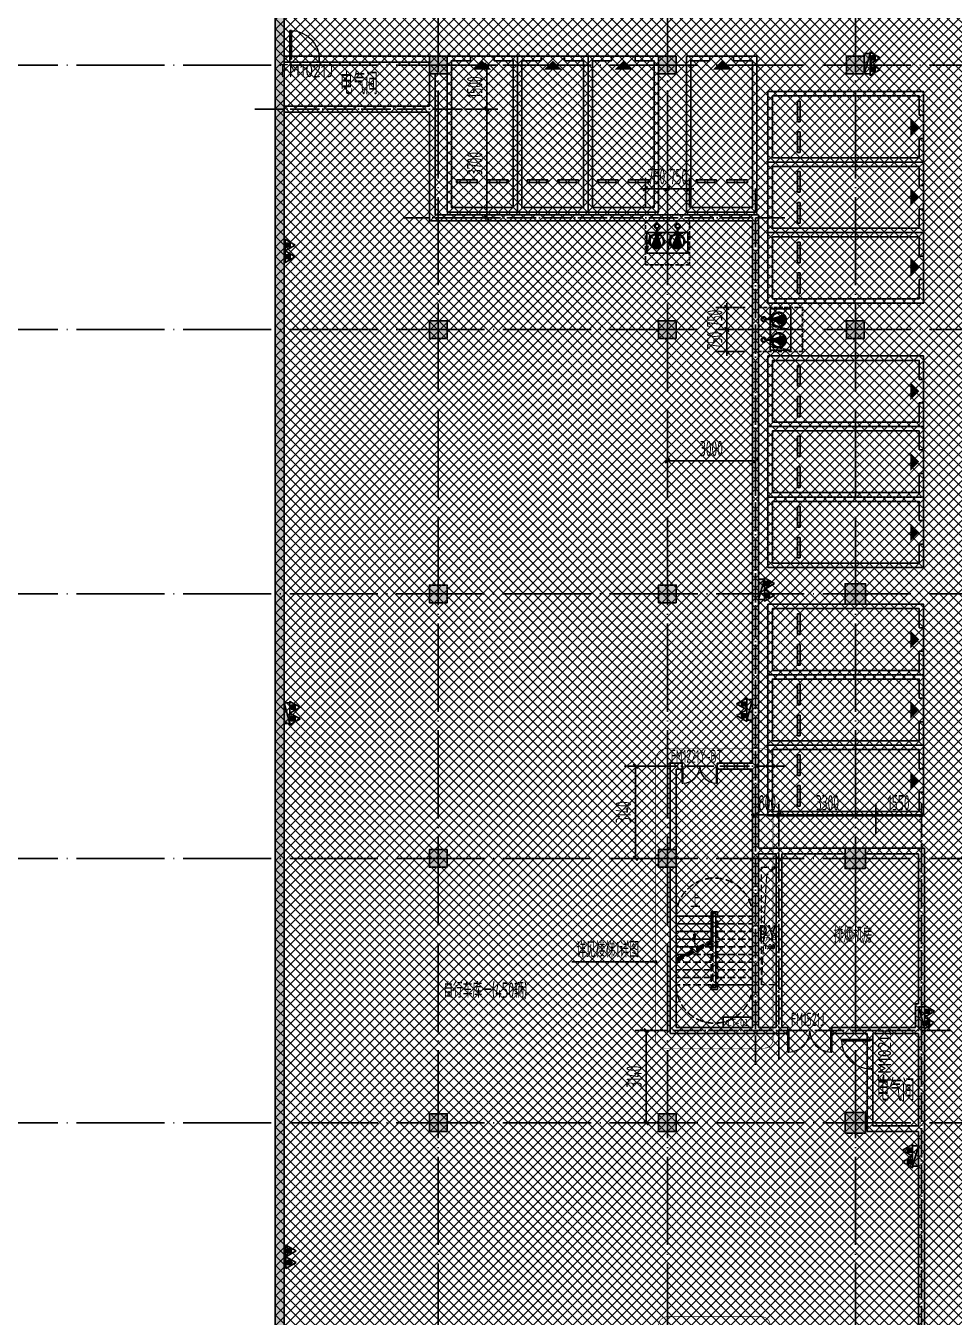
# Model space of a CAD drawing. Extents: x -473190 to 2138458, y -81875 to 2633646.
# Drawn here: x 909665 to 941271, y 46576 to 90530 of the extents above; entities that cross this region are included whole.
import ezdxf
from ezdxf.enums import TextEntityAlignment as Align

# ---------------------------------------------------------------- set-up
doc = ezdxf.new("R2010")
doc.units = 0
doc.header["$LTSCALE"] = 1000
for name, pattern in [('DASH', [0.35, 0.25, -0.1]), ('DOTE', [2.42, 2, -0.2, 0.02, -0.2]), ('排水', [1.1, 1, -0.1])]:
    doc.linetypes.add(name, pattern=pattern)
for name, color, linetype in [('00-停车位', 67, 'Continuous'), ('A-COLUMN', 2, 'Continuous'), ('A-ROOM_NAME', 23, 'Continuous'), ('A-STAIR', 3, 'Continuous'), ('A-WALL', 2, 'Continuous'), ('DIM_LEAD', 3, 'Continuous'), ('DIM_SYMB', 3, 'Continuous'), ('DOOR_FIRE', 4, 'Continuous'), ('DOOR_FIRE_TEXT', 7, 'Continuous'), ('DOTE', 1, 'DOTE'), ('PUB_DIM', 3, 'Continuous'), ('PUB_HATCH', 8, 'Continuous'), ('PUB_TEXT', 7, 'Continuous'), ('SPACE', 7, 'Continuous'), ('SRC-03F$0$A-SYMB-NUMB-T', 4, 'Continuous'), ('SRC-03F$0$A-WALL', 7, 'Continuous'), ('STAIR', 2, 'Continuous'), ('W-EQUIP_消火栓', 7, 'Continuous'), ('W-EQUIP_灭火器', 7, 'Continuous'), ('WINDOW', 4, 'Continuous'), ('WINDOW_TEXT', 7, 'Continuous'), ('排水', 4, 'Continuous'), ('索引线', 252, 'Continuous'), ('集水坑', 4, 'Continuous')]:
    doc.layers.add(name, color=color, linetype=linetype)
doc.layers.add('GPS-污水', color=2, linetype='排水', lineweight=40)
doc.layers.add('HOLE', color=52, linetype='Continuous', lineweight=15)
doc.styles.add('8B2_01', font='simhei.ttf', dxfattribs={"width": 0.8})
doc.styles.add('8B2_02', font='tssdeng.shx', dxfattribs={"width": 0.6, "bigfont": 'TSSDCHN.shx'})
doc.styles.add('_TCH_DIM', font='SIMPLEX', dxfattribs={"bigfont": 'GBCBIG'})
doc.styles.add('_TCH_DIM_T3', font='tssdeng.shx', dxfattribs={"width": 0.564706, "bigfont": '@@@tssdchn.shx'})
doc.styles.add('_TCH_SPACE', font='SIMPLEX', dxfattribs={"height": 5, "bigfont": 'GBCBIG'})
doc.styles.add('_TCH_WINDOW', font='tssdeng.shx', dxfattribs={"width": 0.8, "height": 3.5, "bigfont": 'tssdchn.shx'})
doc.styles.add('SRC-03F$0$ECADI-TXT', font='simplex.shx', dxfattribs={"bigfont": 'hztxt.shx'})
doc.styles.get("Standard").update_dxf_attribs({"font": 'gbenor.shx', "bigfont": 'gbcbig.shx'})
doc.dimstyles.new('_TCH_ARCH&&150', dxfattribs={"dimtxt": 525, "dimasz": 150, "dimexe": 375, "dimexo": 450, "dimgap": 150, "dimtad": 1, "dimdec": 0, "dimzin": 0, "dimdsep": 46, "dimtxsty": '_TCH_DIM_T3', "dimblk": 'ARCHTICK', "dimcen": 0.09, "dimclrt": 7, "dimazin": 2, "dimtfac": 1, "dimtdec": 0, "dimtix": 1, "dimtmove": 2, "dimatfit": 3, "dimfxl": 0, "dimtolj": 1, "dimtzin": 0, "dimarcsym": 0})

# ---------------------------------------------------------------- blocks, each defined once
blk = doc.blocks.new('车位2400x5300')
at = {"layer": '00-停车位', "color": 251}
for p, q in [((-875, -1000), (-175, -1000)), ((-875, -1100), (-875, -1000)), ((-875, -1100), (-175, -1100)), ((-175, -1100), (-175, -1000)), ((175, -1000), (875, -1000)), ((175, -1100), (175, -1000)), ((175, -1100), (875, -1100)), ((875, -1100), (875, -1000)), ((400, -5300), (-400, -5300))]:
    blk.add_line(p, q, dxfattribs=at)
blk.add_lwpolyline([(400, -5150), (400, -5300), (1200, -5300), (1200, 0), (-1200, 0), (-1200, -5300), (-400, -5300), (-400, -5150), (-1050, -5150), (-1050, -150), (1050, -150), (1050, -5150), (400, -5150)], dxfattribs=at)
blk.add_lwpolyline([(0, -5150, 0, 600, 0), (0, -4850, 600, 600, 0)], format="xyseb", dxfattribs=at)
blk = doc.blocks.new('$SB01_1')
h = blk.add_hatch(color=256)
h.dxf.hatch_style = 1
h.paths.add_polyline_path([(-0.381, -0.323), (0.5, 0), (-0.381, 0.323)])
h.paths.add_polyline_path([(0, 0), (0.002, 0), (0.002, 0.001), (0, 0.001)], flags=24)
h.paths.add_polyline_path([(0, -0.002), (0.003, -0.002), (0.003, -0.001), (0, -0.001)], flags=24)
h.paths.add_polyline_path([(0, -0.003), (0.003, -0.003), (0.003, -0.002), (0, -0.002)], flags=24)
for p, q in [((0.5, 0), (-0.381, 0.323)), ((-0.381, 0.323), (-0.381, -0.323)), ((0.5, 0), (-0.381, -0.323))]:
    blk.add_line(p, q)
blk.add_circle((0, 0), 0.5)
at = {"flags": 1}
for tag, p in [('UNIT', (0, 0)), ('SPEC', (0, -0.002)), ('WHAT', (0, -0.003))]:
    blk.add_attdef(tag, p, '', height=0.001, dxfattribs=at)
blk = doc.blocks.new('人防集水坑')
at = {"layer": 'GPS-污水', "linetype": '排水'}
for p, q in [((307486, 701151), (307284, 701151)), ((307486, 700451), (307284, 700451))]:
    blk.add_line(p, q, dxfattribs=at)
for centre in [(307561, 701151), (307561, 700451)]:
    blk.add_circle(centre, 75, dxfattribs=at)
at = {"layer": '集水坑', "linetype": 'DASH', "ltscale": 0.5}
blk.add_lwpolyline([(306241, 700051), (306241, 701551), (307741, 701551), (307741, 700051)], close=True, dxfattribs=at)
at = {"layer": '集水坑', "linetype": 'Continuous', "ltscale": 0.5}
for points in [[(306641, 701501), (306641, 700801), (307341, 700801), (307341, 701501)], [(306641, 700801), (306641, 700101), (307341, 700101), (307341, 700801)]]:
    blk.add_lwpolyline(points, close=True, dxfattribs=at)
at = {"layer": '集水坑', "linetype": 'DASH', "ltscale": 0.5}
for points in [[(307341, 700801), (307237, 701397), (306641, 701501)], [(307347, 700101), (307243, 700697), (306647, 700801)]]:
    blk.add_lwpolyline(points, dxfattribs=at)
at = {"layer": 'GPS-污水', "linetype": '排水', "xscale": -480.0000000000002, "yscale": 480.0000000000002, "zscale": 480.0000000000002, "rotation": 176.2535374729293}
for p in [(307045, 701164, 0), (307045, 700464, 0)]:
    blk.add_blockref('$SB01_1', p, dxfattribs=at)
blk = doc.blocks.new('_ArchTick')
at = {"color": 0, "linetype": 'ByBlock', "const_width": 0.4}
blk.add_lwpolyline([(-0.5, -0.5), (0.5, 0.5)], dxfattribs=at)
blk = doc.blocks.new('*D5225')
at = {"layer": 'Defpoints', "color": 0, "transparency": 16777216}
for p in [(27306, -104418), (28384, -104418), (28384, -105168)]:
    blk.add_point(p, dxfattribs=at)
at = {"layer": 'PUB_DIM', "color": 0, "lineweight": -2, "transparency": 16777216}
for p, q in [((27934, -104418), (26931, -104418)), ((27306, -104418), (27306, -104268)), ((27306, -105168), (27306, -104418)), ((27934, -105168), (26931, -105168)), ((27306, -105168), (27306, -105318))]:
    blk.add_line(p, q, dxfattribs=at)
at = {"layer": 'PUB_DIM', "color": 0, "lineweight": -2, "transparency": 16777216, "xscale": 150, "yscale": 150, "zscale": 150}
for p, rotation in [((27306, -104418), 270), ((27306, -105168), 90)]:
    blk.add_blockref('_ArchTick', p, dxfattribs=dict(at, rotation=rotation))
at = {"layer": 'PUB_DIM', "color": 7, "transparency": 16777216, "insert": (26894, -104793), "char_height": 525, "attachment_point": 5, "rotation": 90, "style": '_TCH_DIM_T3'}
blk.add_mtext('\\A1;750', dxfattribs=at)
blk = doc.blocks.new('*D5226')
at = {"layer": 'Defpoints', "color": 0, "transparency": 16777216}
for p in [(27306, -103668), (28384, -103668), (28384, -104418)]:
    blk.add_point(p, dxfattribs=at)
at = {"layer": 'PUB_DIM', "color": 0, "lineweight": -2, "transparency": 16777216}
for p, q in [((27934, -103668), (26931, -103668)), ((27306, -103668), (27306, -103518)), ((27306, -104418), (27306, -103668)), ((27934, -104418), (26931, -104418)), ((27306, -104418), (27306, -104568))]:
    blk.add_line(p, q, dxfattribs=at)
at = {"layer": 'PUB_DIM', "color": 0, "lineweight": -2, "transparency": 16777216, "xscale": 150, "yscale": 150, "zscale": 150}
for p, rotation in [((27306, -103668), 270), ((27306, -104418), 90)]:
    blk.add_blockref('_ArchTick', p, dxfattribs=dict(at, rotation=rotation))
at = {"layer": 'PUB_DIM', "color": 7, "transparency": 16777216, "insert": (26894, -104043), "char_height": 525, "attachment_point": 5, "rotation": 90, "style": '_TCH_DIM_T3'}
blk.add_mtext('\\A1;750', dxfattribs=at)
blk = doc.blocks.new('*D5227')
at = {"layer": 'Defpoints', "color": 0, "transparency": 16777216}
for p in [(25284, -99626), (24534, -100718), (25284, -100718)]:
    blk.add_point(p, dxfattribs=at)
at = {"layer": 'PUB_DIM', "color": 0, "lineweight": -2, "transparency": 16777216}
for p, q in [((24534, -100268), (24534, -99251)), ((25284, -100268), (25284, -99251)), ((24534, -99626), (24384, -99626)), ((24534, -99626), (25284, -99626)), ((25284, -99626), (25434, -99626))]:
    blk.add_line(p, q, dxfattribs=at)
at = {"layer": 'PUB_DIM', "color": 0, "lineweight": -2, "transparency": 16777216, "xscale": 150, "yscale": 150, "zscale": 150}
blk.add_blockref('_ArchTick', (24534, -99626), dxfattribs=at)
at = {"layer": 'PUB_DIM', "color": 0, "lineweight": -2, "transparency": 16777216, "xscale": 150, "yscale": 150, "zscale": 150, "rotation": 180}
blk.add_blockref('_ArchTick', (25284, -99626), dxfattribs=at)
at = {"layer": 'PUB_DIM', "color": 7, "transparency": 16777216, "insert": (24909, -99213), "char_height": 525, "attachment_point": 5, "style": '_TCH_DIM_T3'}
blk.add_mtext('\\A1;750', dxfattribs=at)
blk = doc.blocks.new('*D5228')
at = {"layer": 'Defpoints', "color": 0, "transparency": 16777216}
for p in [(26034, -99626), (25284, -100718), (26034, -100718)]:
    blk.add_point(p, dxfattribs=at)
at = {"layer": 'PUB_DIM', "color": 0, "lineweight": -2, "transparency": 16777216}
for p, q in [((25284, -100268), (25284, -99251)), ((26034, -100268), (26034, -99251)), ((25284, -99626), (25134, -99626)), ((25284, -99626), (26034, -99626)), ((26034, -99626), (26184, -99626))]:
    blk.add_line(p, q, dxfattribs=at)
at = {"layer": 'PUB_DIM', "color": 0, "lineweight": -2, "transparency": 16777216, "xscale": 150, "yscale": 150, "zscale": 150}
blk.add_blockref('_ArchTick', (25284, -99626), dxfattribs=at)
at = {"layer": 'PUB_DIM', "color": 0, "lineweight": -2, "transparency": 16777216, "xscale": 150, "yscale": 150, "zscale": 150, "rotation": 180}
blk.add_blockref('_ArchTick', (26034, -99626), dxfattribs=at)
at = {"layer": 'PUB_DIM', "color": 7, "transparency": 16777216, "insert": (25659, -99213), "char_height": 525, "attachment_point": 5, "style": '_TCH_DIM_T3'}
blk.add_mtext('\\A1;750', dxfattribs=at)
blk = doc.blocks.new('SRC-03F$0$ECADI-TAG-CODE')
at = {"layer": 'SRC-03F$0$A-SYMB-NUMB-T', "color": 1}
blk.add_lwpolyline([(3.41, 8.1), (13.41, 8.1), (13.41, 4.6), (3.41, 4.6)], close=True, dxfattribs=at)
at = {"layer": 'SRC-03F$0$A-SYMB-NUMB-T', "style": 'SRC-03F$0$ECADI-TXT', "width": 0.7}
blk.add_attdef('CODE', text='', height=2.5, dxfattribs=at).set_placement((8.41, 6.35), align=Align.MIDDLE_CENTER)
blk = doc.blocks.new('*D5458')
at = {"layer": 'Defpoints', "color": 0, "transparency": 16777216}
for p in [(-16525, -49300), (-15325, -49300), (-16525, -50800)]:
    blk.add_point(p, dxfattribs=at)
at = {"layer": 'PUB_DIM', "color": 0, "lineweight": -2, "transparency": 16777216}
for p, q in [((-16075, -49300), (-14950, -49300)), ((-15325, -50800), (-15325, -49300)), ((-16075, -50800), (-14950, -50800))]:
    blk.add_line(p, q, dxfattribs=at)
at = {"layer": 'PUB_DIM', "color": 0, "lineweight": -2, "transparency": 16777216, "xscale": 150, "yscale": 150, "zscale": 150}
for p, rotation in [((-15325, -49300), 90), ((-15325, -50800), 270)]:
    blk.add_blockref('_ArchTick', p, dxfattribs=dict(at, rotation=rotation))
at = {"layer": 'PUB_DIM', "color": 7, "transparency": 16777216, "insert": (-15737, -50050), "char_height": 525, "attachment_point": 5, "rotation": 90, "style": '_TCH_DIM_T3'}
blk.add_mtext('\\A1;1500', dxfattribs=at)
blk = doc.blocks.new('*D5459')
at = {"layer": 'Defpoints', "color": 0, "transparency": 16777216}
for p in [(-16525, -50800), (-15325, -50800), (-16525, -54500)]:
    blk.add_point(p, dxfattribs=at)
at = {"layer": 'PUB_DIM', "color": 0, "lineweight": -2, "transparency": 16777216}
for p, q in [((-16075, -50800), (-14950, -50800)), ((-15325, -54500), (-15325, -50800)), ((-16075, -54500), (-14950, -54500))]:
    blk.add_line(p, q, dxfattribs=at)
at = {"layer": 'PUB_DIM', "color": 0, "lineweight": -2, "transparency": 16777216, "xscale": 150, "yscale": 150, "zscale": 150}
for p, rotation in [((-15325, -50800), 90), ((-15325, -54500), 270)]:
    blk.add_blockref('_ArchTick', p, dxfattribs=dict(at, rotation=rotation))
at = {"layer": 'PUB_DIM', "color": 7, "transparency": 16777216, "insert": (-15737, -52650), "char_height": 525, "attachment_point": 5, "rotation": 90, "style": '_TCH_DIM_T3'}
blk.add_mtext('\\A1;3700', dxfattribs=at)
blk = doc.blocks.new('*D5460')
at = {"layer": 'Defpoints', "color": 0, "transparency": 16777216}
for p in [(-9175, -61537), (-6175, -61537), (-6175, -62766)]:
    blk.add_point(p, dxfattribs=at)
at = {"layer": 'PUB_DIM', "color": 0, "lineweight": -2, "transparency": 16777216}
for p, q in [((-9175, -61987), (-9175, -63141)), ((-6175, -61987), (-6175, -63141)), ((-9175, -62766), (-6175, -62766))]:
    blk.add_line(p, q, dxfattribs=at)
at = {"layer": 'PUB_DIM', "color": 0, "lineweight": -2, "transparency": 16777216, "xscale": 150, "yscale": 150, "zscale": 150, "rotation": 180}
blk.add_blockref('_ArchTick', (-9175, -62766), dxfattribs=at)
at = {"layer": 'PUB_DIM', "color": 0, "lineweight": -2, "transparency": 16777216, "xscale": 150, "yscale": 150, "zscale": 150}
blk.add_blockref('_ArchTick', (-6175, -62766), dxfattribs=at)
at = {"layer": 'PUB_DIM', "color": 7, "transparency": 16777216, "insert": (-7675, -62353), "char_height": 525, "attachment_point": 5, "style": '_TCH_DIM_T3'}
blk.add_mtext('\\A1;3000', dxfattribs=at)
blk = doc.blocks.new('*D5461')
at = {"layer": 'Defpoints', "color": 0, "transparency": 16777216}
for p in [(-525, -74820), (-2075, -75913), (-525, -75913)]:
    blk.add_point(p, dxfattribs=at)
at = {"layer": 'PUB_DIM', "color": 0, "lineweight": -2, "transparency": 16777216}
for p, q in [((-2075, -75463), (-2075, -74445)), ((-525, -75463), (-525, -74445)), ((-2075, -74820), (-525, -74820))]:
    blk.add_line(p, q, dxfattribs=at)
at = {"layer": 'PUB_DIM', "color": 0, "lineweight": -2, "transparency": 16777216, "xscale": 150, "yscale": 150, "zscale": 150, "rotation": 180}
blk.add_blockref('_ArchTick', (-2075, -74820), dxfattribs=at)
at = {"layer": 'PUB_DIM', "color": 0, "lineweight": -2, "transparency": 16777216, "xscale": 150, "yscale": 150, "zscale": 150}
blk.add_blockref('_ArchTick', (-525, -74820), dxfattribs=at)
at = {"layer": 'PUB_DIM', "color": 7, "transparency": 16777216, "insert": (-1300, -74408), "char_height": 525, "attachment_point": 5, "style": '_TCH_DIM_T3'}
blk.add_mtext('\\A1;1550', dxfattribs=at)
blk = doc.blocks.new('*D5462')
at = {"layer": 'Defpoints', "color": 0, "transparency": 16777216}
for p in [(-2075, -74820), (-5375, -75913), (-2075, -75913)]:
    blk.add_point(p, dxfattribs=at)
at = {"layer": 'PUB_DIM', "color": 0, "lineweight": -2, "transparency": 16777216}
for p, q in [((-5375, -75463), (-5375, -74445)), ((-2075, -75463), (-2075, -74445)), ((-5375, -74820), (-2075, -74820))]:
    blk.add_line(p, q, dxfattribs=at)
at = {"layer": 'PUB_DIM', "color": 0, "lineweight": -2, "transparency": 16777216, "xscale": 150, "yscale": 150, "zscale": 150, "rotation": 180}
blk.add_blockref('_ArchTick', (-5375, -74820), dxfattribs=at)
at = {"layer": 'PUB_DIM', "color": 0, "lineweight": -2, "transparency": 16777216, "xscale": 150, "yscale": 150, "zscale": 150}
blk.add_blockref('_ArchTick', (-2075, -74820), dxfattribs=at)
at = {"layer": 'PUB_DIM', "color": 7, "transparency": 16777216, "insert": (-3725, -74408), "char_height": 525, "attachment_point": 5, "style": '_TCH_DIM_T3'}
blk.add_mtext('\\A1;3300', dxfattribs=at)
blk = doc.blocks.new('*D5463')
at = {"layer": 'Defpoints', "color": 0, "transparency": 16777216}
for p in [(-5375, -74820), (-6175, -75913), (-5375, -75913)]:
    blk.add_point(p, dxfattribs=at)
at = {"layer": 'PUB_DIM', "color": 0, "lineweight": -2, "transparency": 16777216}
for p, q in [((-6175, -75463), (-6175, -74445)), ((-5375, -75463), (-5375, -74445)), ((-6175, -74820), (-6325, -74820)), ((-6175, -74820), (-5375, -74820)), ((-5375, -74820), (-5225, -74820))]:
    blk.add_line(p, q, dxfattribs=at)
at = {"layer": 'PUB_DIM', "color": 0, "lineweight": -2, "transparency": 16777216, "xscale": 150, "yscale": 150, "zscale": 150}
blk.add_blockref('_ArchTick', (-6175, -74820), dxfattribs=at)
at = {"layer": 'PUB_DIM', "color": 0, "lineweight": -2, "transparency": 16777216, "xscale": 150, "yscale": 150, "zscale": 150, "rotation": 180}
blk.add_blockref('_ArchTick', (-5375, -74820), dxfattribs=at)
at = {"layer": 'PUB_DIM', "color": 7, "transparency": 16777216, "insert": (-5775, -74408), "char_height": 525, "attachment_point": 5, "style": '_TCH_DIM_T3'}
blk.add_mtext('\\A1;800', dxfattribs=at)
blk = doc.blocks.new('*D5464')
at = {"layer": 'Defpoints', "color": 0, "transparency": 16777216}
for p in [(-9895, -82160), (-8717, -82160), (-8717, -85300)]:
    blk.add_point(p, dxfattribs=at)
at = {"layer": 'PUB_DIM', "color": 0, "lineweight": -2, "transparency": 16777216}
for p, q in [((-9167, -82160), (-10270, -82160)), ((-9895, -85300), (-9895, -82160)), ((-9167, -85300), (-10270, -85300))]:
    blk.add_line(p, q, dxfattribs=at)
at = {"layer": 'PUB_DIM', "color": 0, "lineweight": -2, "transparency": 16777216, "xscale": 150, "yscale": 150, "zscale": 150}
for p, rotation in [((-9895, -82160), 90), ((-9895, -85300), 270)]:
    blk.add_blockref('_ArchTick', p, dxfattribs=dict(at, rotation=rotation))
at = {"layer": 'PUB_DIM', "color": 7, "transparency": 16777216, "insert": (-10308, -83730), "char_height": 525, "attachment_point": 5, "rotation": 90, "style": '_TCH_DIM_T3'}
blk.add_mtext('\\A1;3140', dxfattribs=at)
blk = doc.blocks.new('*D5465')
at = {"layer": 'Defpoints', "color": 0, "transparency": 16777216}
for p in [(-10261, -73160), (-9185, -73160), (-9185, -76300)]:
    blk.add_point(p, dxfattribs=at)
at = {"layer": 'PUB_DIM', "color": 0, "lineweight": -2, "transparency": 16777216}
for p, q in [((-9635, -73160), (-10636, -73160)), ((-10261, -76300), (-10261, -73160)), ((-9635, -76300), (-10636, -76300))]:
    blk.add_line(p, q, dxfattribs=at)
at = {"layer": 'PUB_DIM', "color": 0, "lineweight": -2, "transparency": 16777216, "xscale": 150, "yscale": 150, "zscale": 150}
for p, rotation in [((-10261, -73160), 90), ((-10261, -76300), 270)]:
    blk.add_blockref('_ArchTick', p, dxfattribs=dict(at, rotation=rotation))
at = {"layer": 'PUB_DIM', "color": 7, "transparency": 16777216, "insert": (-10674, -74730), "char_height": 525, "attachment_point": 5, "rotation": 90, "style": '_TCH_DIM_T3'}
blk.add_mtext('\\A1;3140', dxfattribs=at)
blk = doc.blocks.new('A$C031B73C8')
at = {"layer": 'HOLE', "linetype": 'DASH'}
blk.add_lwpolyline([(11500, -101750), (11001.3, -101750), (11001.3, -97750), (11500, -97750)], close=True, dxfattribs=at)
blk.add_lwpolyline([(11500, -97750), (11170.8, -98026), (11001.3, -101750)], dxfattribs=at)
at = {"layer": 'SPACE', "style": '_TCH_SPACE'}
blk.add_text('房间', height=241.13, dxfattribs=at).set_placement((11072.3, -100282.2))
at = {"layer": 'SPACE', "style": '_TCH_SPACE', "width": 0.705882}
blk.add_text('1.99', height=148.75, dxfattribs=at).set_placement((11077.8, -100531.5))
blk = doc.blocks.new('$TwtSys$00000434')
for p, q in [((-0.5, 0.5), (-0.5, -0.5)), ((-0.5, -0.5), (0.5, 0.5)), ((0.5, 0.5), (-0.5, 0.5)), ((0.5, -0.5), (0.5, 0.5)), ((-0.5, -0.5), (0.5, -0.5))]:
    blk.add_line(p, q)
blk.add_solid([(0.5, -0.5), (0.5, 0.5), (-0.5, -0.5)])
blk = doc.blocks.new('$TwtSys$00000546')
h = blk.add_hatch()
h.set_pattern_fill('ANSI31', color=256, scale=200, style=0)
h.set_pattern_definition([(45, (-38543.802, -6670.83), (-17.67767, 17.67767), [])])
h.paths.add_polyline_path([(-65, 174), (65, 174), (65, 44), (-65, 44)])
for points in [[(0, 344), (-198, 0), (198, 0)], [(-65, 174), (65, 174), (65, 44), (-65, 44)]]:
    blk.add_lwpolyline(points, close=True)
blk = doc.blocks.new('ADFASDF')
h = blk.add_hatch()
h.set_pattern_fill('ANSI37', color=8, scale=150)
h.set_pattern_definition([(45, (0, 0), (-168.3798, 168.3798), []), (135, (0, 0), (-168.3798, -168.3798), [])])
h.paths.add_polyline_path([(521397, 239186), (521397, 224886), (539697, 224886), (539697, 169261), (524947, 169261), (524947, 171211), (527822, 171211), (527922, 176611), (501318, 176611), (501125, 109884), (530547, 109887), (530547, 107449), (538188, 100503), (536147, 98236), (540086, 94690), (517812, 69953), (517812, 59790), (482108, 20136), (405247, 20136), (405247, 26086), (391997, 40436), (391997, 64736), (399997, 64738), (399997, 239186), (409022, 239186)])
blk.add_lwpolyline([(539697, 224886), (539697, 169261), (524947, 169261), (524947, 171211), (527822, 171211), (527922, 176611), (501318, 176611), (501125, 109884), (530547, 109887), (530547, 107449), (538188, 100503), (536147, 98236), (540086, 94690), (517812, 69953), (517812, 59790), (482108, 20136), (405247, 20136), (405247, 26086), (391997, 40436), (391997, 64736), (399997, 64738), (399997, 239186)])
blk = doc.blocks.new('$DorLib2D$00000001')
for p, q in [((0.45, 0.975), (0.5, 0.975)), ((0.45, 0), (0.45, 0.975)), ((0.5, 0), (0.5, 0.975)), ((0.5, 0), (0.45, 0))]:
    blk.add_line(p, q)
at = {"lineweight": 13}
blk.add_arc((0.475, 0), 0.975, 91.4693, 180, dxfattribs=at)
blk = doc.blocks.new('$DorLib2D$00000002')
for p, q in [((-0.5, 0), (-0.5, 0.4875)), ((-0.475, 0.4875), (-0.5, 0.4875)), ((-0.475, 0), (-0.475, 0.4875)), ((0.475, 0), (0.475, 0.4875)), ((0.475, 0.4875), (0.5, 0.4875)), ((0.5, 0), (0.5, 0.4875)), ((-0.5, 0), (-0.475, 0)), ((0.5, 0), (0.475, 0))]:
    blk.add_line(p, q)
at = {"lineweight": 13}
for centre, start, end in [((-0.4875, 0), 0, 88.53072), ((0.4875, 0), 91.46928, 180)]:
    blk.add_arc(centre, 0.4875, start, end, dxfattribs=at)
blk = doc.blocks.new('_FZH')
blk.add_lwpolyline([(-0.5, -0.5), (0.5, -0.5), (0.5, 0.5), (-0.5, 0.5)], close=True)
at = {"layer": 'PUB_HATCH'}
blk.add_solid([(-0.5, -0.5), (0.5, -0.5), (-0.5, 0.5), (0.5, 0.5)], dxfattribs=at)
blk = doc.blocks.new('A$C3672542B')
at = {"layer": '排水', "color": 3, "linetype": 'DASH'}
for points in [[(23293.2, -103458.7, 0, 0, 0), (24005.1, -102746.8, 160, 0, 0), (24429.3, -102322.6, 0, 0, 0)], [(27274.2, -103458.7, 0, 0, 0), (26562.3, -102746.8, 160, 0, 0), (26138.1, -102322.6, 0, 0, 0)], [(31124.2, -102427.7, 0, 0, 0), (30412.3, -103139.6, 160, 0, 0), (29988.1, -103563.9, 0, 0, 0)], [(31124.2, -106408.7, 0, 0, 0), (30412.3, -105696.8, 160, 0, 0), (29988.1, -105272.6, 0, 0, 0)]]:
    blk.add_lwpolyline(points, format="xyseb", dxfattribs=at)
at = {"layer": '集水坑', "linetype": 'Continuous'}
for p, rotation in [((726084.4, -408459.3), 90), ((336124.7, 596382.5), 180)]:
    blk.add_blockref('人防集水坑', p, dxfattribs=dict(at, rotation=rotation))
at = {"layer": 'PUB_DIM'}
for p1, p2, distance, picture, middle in [((24533.7, -100718.2), (25283.7, -100718.2), 1092.6, '*D5227', (24908.7, -99213.1)), ((25283.7, -100718.2), (26033.7, -100718.2), 1092.6, '*D5228', (25658.7, -99213.1)), ((28383.7, -104418.2), (28383.7, -103668.2), 1077.2, '*D5226', (26894, -104043.2)), ((28383.7, -105168.2), (28383.7, -104418.2), 1077.2, '*D5225', (26894, -104793.2))]:
    dim = blk.add_aligned_dim(p1=p1, p2=p2, distance=distance, dimstyle='_TCH_ARCH&&150', dxfattribs=at)
    dim.commit()
    dim.dimension.update_dxf_attribs({"geometry": picture, "text_midpoint": middle})
blk = doc.blocks.new('A$C2B5B1B2C')
at = {"layer": 'DOTE', "linetype": 'DOTE', "ltscale": 0.5}
for p, q in [((-16175, -50800), (-23225, -50800)), ((-6175, -83324.9), (-6175, -53501.2)), ((-5173.7, -54500), (-18175, -54500)), ((-5173.7, -73160), (-9975, -73160)), ((-5375, -83160), (-5375, -75050)), ((-525, -113100), (-525, -75050)), ((475, -82160), (-9975, -82160))]:
    blk.add_line(p, q, dxfattribs=at)
at = {"layer": 'PUB_DIM'}
for p1, p2, distance, picture, middle in [((-16525, -50800), (-16525, -49300), -1200.5, '*D5458', (-15737, -50050)), ((-16525, -54500), (-16525, -50800), -1200.5, '*D5459', (-15737, -52650)), ((-9175, -61536.5), (-6175, -61536.5), -1229.3, '*D5460', (-7675, -62353.3)), ((-9185.5, -76300), (-9185.5, -73160), 1075.8, '*D5465', (-10673.7, -74730)), ((-6175, -75913.3), (-5375, -75913.3), 1093.2, '*D5463', (-5775, -74407.6)), ((-5375, -75913.3), (-2075, -75913.3), 1093.2, '*D5462', (-3725, -74407.6)), ((-2075, -75913.3), (-525, -75913.3), 1093.2, '*D5461', (-1300, -74407.6)), ((-8716.5, -85300), (-8716.5, -82160), 1178.8, '*D5464', (-10307.9, -83730))]:
    dim = blk.add_aligned_dim(p1=p1, p2=p2, distance=distance, dimstyle='_TCH_ARCH&&150', dxfattribs=at)
    dim.commit()
    dim.dimension.update_dxf_attribs({"geometry": picture, "text_midpoint": middle})

msp = doc.modelspace()

# ---------------------------------------------------------------- hatches: boundary and pattern name
at = {"layer": 'PUB_HATCH'}
msp.add_hatch(color=256, dxfattribs=at).paths.add_polyline_path([(918456.7, 107192.4), (918156.7, 107192.4), (918156.7, 39892.4), (918456.7, 39892.4)])

# ---------------------------------------------------------------- linework, layer by layer
at = {"layer": 'A-STAIR'}
for p, q in [((931806.7, 60222.4), (931806.7, 58727.6)), ((932996.7, 60222.4), (931806.7, 60222.4)), ((932996.7, 60342.4), (932996.7, 59345.9)), ((933056.7, 60342.4), (932996.7, 60342.4)), ((933056.7, 60342.4), (933056.7, 59377.1)), ((933056.7, 60222.4), (933056.7, 59377.1)), ((932996.7, 59962.4), (931806.7, 59962.4)), ((932996.7, 59702.4), (931806.7, 59702.4)), ((932996.7, 59442.4), (931806.7, 59442.4)), ((932511.4, 59093.8), (933056.7, 59377.1)), ((932681.9, 59182.4), (931806.7, 59182.4)), ((931806.7, 58727.6), (932369.7, 59020.1)), ((932181.5, 58922.4), (931806.7, 58922.4)), ((932369.7, 59020.1), (932340.6, 59152)), ((932340.6, 59152), (932538.8, 58970.1)), ((932538.8, 58970.1), (932511.4, 59093.8))]:
    msp.add_line(p, q, dxfattribs=at)
at = {"layer": 'A-STAIR', "color": 252, "linetype": 'DASH'}
for p, q in [((931806.7, 60222.4), (931806.7, 58783.9)), ((932996.7, 60222.4), (931806.7, 60222.4)), ((933216.7, 60372.4), (932996.7, 60372.4)), ((932996.7, 60372.4), (932996.7, 59402.3)), ((933156.7, 60312.4), (933056.7, 60312.4)), ((933056.7, 60312.4), (933056.7, 59433.5)), ((933056.7, 60222.4), (933056.7, 59433.5)), ((933056.7, 60222.4), (933156.7, 60222.4)), ((933156.7, 57792.4), (933156.7, 60312.4)), ((933156.7, 57882.4), (933156.7, 60222.4)), ((933216.7, 57732.4), (933216.7, 60372.4)), ((933216.7, 60222.4), (934406.7, 60222.4)), ((934406.7, 57882.4), (934406.7, 60222.4)), ((932996.7, 59962.4), (931806.7, 59962.4)), ((933216.7, 59962.4), (934406.7, 59962.4)), ((932996.7, 59702.4), (931806.7, 59702.4)), ((932996.7, 59442.4), (931806.7, 59442.4)), ((933056.7, 59433.5), (932500.3, 59144.3)), ((933216.7, 59702.4), (934406.7, 59702.4)), ((933216.7, 59442.4), (934406.7, 59442.4)), ((932573.5, 59182.4), (931806.7, 59182.4)), ((932358.5, 59070.7), (931806.7, 58783.9)), ((932380.9, 58969.6), (931806.7, 58671.3)), ((932073.1, 58922.4), (931806.7, 58922.4)), ((932996.7, 58922.4), (932290, 58922.4)), ((932538.8, 58970.1), (932340.6, 59152)), ((932340.6, 59152), (932380.9, 58969.6)), ((932500.3, 59144.3), (932538.8, 58970.1)), ((933056.7, 59320.8), (932522.6, 59043.2)), ((932996.7, 59182.4), (932790.3, 59182.4)), ((932996.7, 59289.6), (932996.7, 57732.4)), ((933056.7, 59320.8), (933056.7, 57882.4)), ((933056.7, 59320.8), (933056.7, 57792.4)), ((933216.7, 59182.4), (934406.7, 59182.4)), ((933216.7, 58922.4), (934406.7, 58922.4)), ((931806.7, 58671.3), (931806.7, 57882.4)), ((932996.7, 58662.4), (931806.7, 58662.4)), ((933216.7, 58662.4), (934406.7, 58662.4)), ((932996.7, 58402.4), (931806.7, 58402.4)), ((932996.7, 58142.4), (931806.7, 58142.4)), ((933216.7, 58402.4), (934406.7, 58402.4)), ((933216.7, 58142.4), (934406.7, 58142.4)), ((932996.7, 57882.4), (931806.7, 57882.4)), ((931806.7, 57882.4), (931806.7, 56432.4)), ((932996.7, 57882.4), (931806.7, 57882.4)), ((932996.7, 57732.4), (933216.7, 57732.4)), ((933156.7, 57882.4), (933056.7, 57882.4)), ((933056.7, 57792.4), (933156.7, 57792.4)), ((933216.7, 57882.4), (934406.7, 57882.4)), ((934406.7, 57882.4), (933216.7, 57882.4)), ((934406.7, 56432.4), (934406.7, 57882.4)), ((931806.7, 56432.4), (934406.7, 56432.4))]:
    msp.add_line(p, q, dxfattribs=at)
at = {"layer": 'A-WALL'}
for p, q in [((918156.7, 107192.4), (918156.7, 39892.4)), ((918456.7, 107192.4), (918456.7, 39892.4)), ((918656.7, 89492.4), (918456.7, 89492.4)), ((918456.7, 89492.4), (918456.7, 89292.4)), ((918456.7, 89292.4), (918656.7, 89292.4)), ((918656.7, 89292.4), (918656.7, 89492.4)), ((923406.7, 89492.4), (919656.7, 89492.4)), ((919656.7, 89492.4), (919656.7, 89292.4)), ((919656.7, 89292.4), (923406.7, 89292.4)), ((923406.7, 88892.4), (923406.7, 87792.4)), ((923606.7, 88892.4), (923606.7, 87692.4)), ((923406.7, 87792.4), (918456.7, 87792.4)), ((918456.7, 87592.4), (918456.7, 87792.4)), ((923406.7, 87592.4), (918456.7, 87592.4)), ((923406.7, 87592.4), (923406.7, 83892.4)), ((923606.7, 87692.4), (923606.7, 84092.4)), ((923606.7, 84092.4), (934606.7, 84092.4)), ((934606.7, 84092.4), (934606.7, 65332.4)), ((923406.7, 83892.4), (934406.7, 83892.4)), ((934406.7, 83892.4), (934406.7, 65432.4)), ((931606.7, 65432.4), (931606.7, 62492.4)), ((932006.7, 65432.4), (931606.7, 65432.4)), ((931806.7, 65232.4), (931806.7, 62492.4)), ((931806.7, 65232.4), (932006.7, 65232.4)), ((932006.7, 65232.4), (932006.7, 65432.4)), ((934406.7, 65432.4), (933206.7, 65432.4)), ((933206.7, 65432.4), (933206.7, 65232.4)), ((933206.7, 65232.4), (934406.7, 65232.4)), ((934406.7, 65232.4), (934406.7, 62442.4)), ((934606.7, 65332.4), (934606.7, 62542.4)), ((934406.7, 62442.4), (934406.7, 56432.4)), ((934606.7, 62542.4), (935406.7, 62542.4)), ((935406.7, 62542.4), (937556.7, 62542.4)), ((938256.7, 62542.4), (940256.7, 62542.4)), ((940256.7, 62542.4), (940256.7, 57139.8)), ((934606.7, 62342.4), (935206.7, 62342.4)), ((934606.7, 62342.4), (934606.7, 56432.4)), ((935206.7, 62342.4), (935206.7, 56432.4)), ((935406.7, 62342.4), (935406.7, 56432.4)), ((935406.7, 62342.4), (937556.7, 62342.4)), ((938256.7, 62342.4), (940056.7, 62342.4)), ((940056.7, 62342.4), (940056.7, 57239.8)), ((931606.7, 61892.4), (931606.7, 56232.4)), ((931806.7, 61892.4), (931806.7, 56432.4)), ((940056.7, 57239.8), (939956.7, 57239.8)), ((939956.7, 57239.8), (939956.7, 56432.4)), ((940256.7, 57139.8), (940056.7, 57139.8)), ((940056.7, 57139.8), (940056.7, 56432.4)), ((931806.7, 56432.4), (934406.7, 56432.4)), ((934606.7, 56432.4), (935206.7, 56432.4)), ((935606.7, 56432.4), (935406.7, 56432.4)), ((935606.7, 56232.4), (935606.7, 56432.4)), ((938406.7, 56432.4), (937106.7, 56432.4)), ((937106.7, 56432.4), (937106.7, 56232.4)), ((938406.7, 56432.4), (939956.7, 56432.4)), ((940056.7, 56432.4), (940256.7, 56432.4)), ((940256.7, 56432.4), (940256.7, 52992.4)), ((931606.7, 56232.4), (934508, 56232.4)), ((934506.7, 56232.4), (935406.7, 56232.4)), ((935406.7, 56232.4), (935606.7, 56232.4)), ((937106.7, 56232.4), (938306.7, 56232.4)), ((938306.7, 56232.4), (938306.7, 56032.4)), ((938306.7, 56032.4), (938506.7, 56032.4)), ((938506.7, 56032.4), (938506.7, 56232.4)), ((938506.7, 56232.4), (940006.7, 56232.4)), ((940006.7, 56232.4), (940056.7, 56232.4)), ((940056.7, 56232.4), (940056.7, 53092.4)), ((938506.7, 55032.4), (938306.7, 55032.4)), ((938306.7, 55032.4), (938306.7, 52892.4)), ((938506.7, 53092.4), (938506.7, 55032.4)), ((938306.7, 52892.4), (940056.7, 52892.4)), ((938506.7, 53092.4), (940056.7, 53092.4)), ((940056.7, 52892.4), (940056.7, 46192.4)), ((940256.7, 52992.4), (940256.7, 46092.4))]:
    msp.add_line(p, q, dxfattribs=at)
at = {"layer": 'DIM_LEAD'}
for p, q in [((930151.9, 58668.3), (928249.1, 58668.3)), ((931106.7, 58668.3), (930151.9, 58668.3)), ((931106.7, 58668.3), (930151.9, 58668.3)), ((931106.7, 58668.3), (930151.9, 58668.3)), ((931106.7, 58668.3), (930151.9, 58668.3))]:
    msp.add_line(p, q, dxfattribs=at)
at = {"layer": 'DIM_LEAD', "const_width": 60}
msp.add_lwpolyline([(931136.7, 58668.3, 1), (931076.7, 58668.3, 1)], format="xyb", close=True, dxfattribs=at)
msp.add_lwpolyline([(931136.7, 58668.3, 1), (931076.7, 58668.3, 1)], format="xyb", close=True, dxfattribs=at)
msp.add_lwpolyline([(931136.7, 58668.3, 1), (931076.7, 58668.3, 1)], format="xyb", close=True, dxfattribs=at)
msp.add_lwpolyline([(931136.7, 58668.3, 1), (931076.7, 58668.3, 1)], format="xyb", close=True, dxfattribs=at)
at = {"layer": 'DIM_SYMB'}
msp.add_lwpolyline([(932431.7, 60352.4, 0, 0, 0), (932431.7, 59182.4, 0, 120, 0), (932431.7, 59632.4, 0, 0, 0)], format="xyseb", dxfattribs=at)
at = {"layer": 'DOTE', "color": 127, "linetype": 'DOTE', "ltscale": 1.5}
for p, q in [((918456.7, 171823.5), (918456.7, -58315.4)), ((923706.7, 171823.5), (923706.7, -58315.4)), ((931506.7, 171823.5), (931506.7, -58315.4)), ((937906.7, 171823.5), (937906.7, -58315.4))]:
    msp.add_line(p, q, dxfattribs=at)
at = {"layer": 'DOTE', "color": 16, "linetype": 'DOTE', "ltscale": 1.5}
for p, q in [((900498, 89192.4), (1024406.7, 89192.4)), ((900498, 80192.4), (1024406.7, 80192.4)), ((900498, 71192.4), (1024406.7, 71192.4)), ((900498, 62192.4), (1024406.7, 62192.4)), ((900498, 53192.4), (1024406.7, 53192.4))]:
    msp.add_line(p, q, dxfattribs=at)
at = {"layer": 'STAIR', "color": 9, "linetype": 'DASH'}
for centre, start, end in [((933106.7, 60222.4), 0, 180), ((933106.7, 57882.4), 180, 0)]:
    msp.add_arc(centre, 1300, start, end, dxfattribs=at)
at = {"layer": 'WINDOW'}
for p, q in [((919656.7, 89492.4), (918656.7, 89492.4)), ((919656.7, 89292.4), (918656.7, 89292.4)), ((938306.7, 56032.4), (938306.7, 55032.4)), ((938506.7, 56032.4), (938506.7, 55032.4))]:
    msp.add_line(p, q, dxfattribs=at)
at = {"layer": '索引线', "linetype": 'DASH', "const_width": 20}
for points in [[(931506.7, 65932.4), (934706.7, 65932.4, -0.4142136), (935106.7, 65532.4), (935106.7, 56032.4, -0.4142136), (934806.7, 55732.4), (931406.7, 55732.4, -0.4142136), (931106.7, 56032.4), (931106.7, 65532.4, -0.4142136)], [(931506.7, 39392.4), (934706.7, 39392.4, 0.4142136), (935006.7, 39692.4), (935006.7, 46292.4, 0.4142136), (934706.7, 46592.4), (931506.7, 46592.4, 0.4142136), (931206.7, 46292.4), (931206.7, 39692.4, 0.4142136)]]:
    msp.add_lwpolyline(points, format="xyb", close=True, dxfattribs=at)

# ---------------------------------------------------------------- block references
for name, p in [('A$C3672542B', (906223, 184610.6)), ('ADFASDF', (518159.5, -74243.9)), ('A$C2B5B1B2C', (940681.7, 138492.4)), ('A$C031B73C8', (923706.7, 159642.4))]:
    msp.add_blockref(name, p)
at = {"layer": '00-停车位'}
for p, rotation in [((925206.7, 84192.4), 180), ((927606.7, 84192.4), 180), ((930006.7, 84192.4), 180), ((933356.7, 84192.4), 180), ((934931.7, 87092.4), 90), ((934931.7, 84692.4), 90), ((934931.7, 82292.4), 90), ((934931.7, 78092.4), 90), ((934931.7, 75692.4), 90), ((934931.7, 73292.4), 90), ((934931.7, 69642.4), 90), ((934931.7, 67242.4), 90), ((934931.7, 64842.4), 90)]:
    msp.add_blockref('车位2400x5300', p, dxfattribs=dict(at, rotation=rotation))
at = {"layer": 'A-COLUMN', "rotation": 90}
for p, xscale, yscale, zscale in [((923706.7, 89192.4), 600, 600, 600), ((931506.7, 89192.4), 600, 600, 600), ((937906.7, 89192.4), 600, 600, 600), ((923706.7, 80192.4), 600, 600, 600), ((931506.7, 80192.4), 600, 600, 600), ((937906.7, 80192.4), 600, 600, 600), ((923706.7, 71192.4), 600, 600, 600), ((931506.7, 71192.4), 600, 600, 600), ((937906.7, 71192.4), 700, 700, 700), ((923706.7, 62192.4), 600, 600, 600), ((931506.7, 62192.4), 600, 600, 600), ((937906.7, 62192.4), 700, 700, 700), ((923706.7, 53192.4), 600, 600, 600), ((931506.7, 53192.4), 600, 600, 600), ((937906.7, 53192.4), 700, 700, 700)]:
    msp.add_blockref('_FZH', p, dxfattribs=dict(at, xscale=xscale, yscale=yscale, zscale=zscale))
at = {"layer": 'DOOR_FIRE'}
ref = msp.add_blockref('$DorLib2D$00000002', (932606.7, 65332.4), dxfattribs=dict(at, xscale=1200, yscale=1200, zscale=200, rotation=180))
ref.add_attrib('A', 'FM1221Y-BT', (931622.9, 65445.4), dxfattribs={"layer": 'DOOR_FIRE_TEXT', "height": 446.25, "style": '_TCH_WINDOW', "width": 0.564706})
ref = msp.add_blockref('$DorLib2D$00000002', (936356.7, 56332.4), dxfattribs=dict(at, xscale=-1500, yscale=-1500, zscale=200))
ref.add_attrib('A', 'FM1521J', (935717, 56489.1), dxfattribs={"layer": 'DOOR_FIRE_TEXT', "height": 446.25, "style": '_TCH_WINDOW', "width": 0.564706})
at = {"layer": 'SRC-03F$0$A-WALL'}
ref = msp.add_blockref('SRC-03F$0$ECADI-TAG-CODE', (934748.8, 55972.4), dxfattribs=dict(at, xscale=-100, yscale=100, zscale=100))
ref.add_attrib('CODE', 'LT-01', dxfattribs={"layer": 'SRC-03F$0$A-SYMB-NUMB-T', "height": 250, "style": '8B2_01', "width": 0.8}).set_placement((933908, 56607.4), align=Align.MIDDLE_CENTER)
at = {"layer": 'W-EQUIP_消火栓', "yscale": 200, "zscale": 700}
for p, xscale, rotation in [((938306.7, 89241), -700, 270), ((934708, 71348.2), -700, 270), ((918556.7, 67138.2), 700, 270), ((934308, 67250.1), -700, 90), ((940156.7, 56789.8), 700, 270), ((939956.7, 52060.2), -700, 90)]:
    msp.add_blockref('$TwtSys$00000434', p, dxfattribs=dict(at, xscale=xscale, rotation=rotation))
at = {"layer": 'W-EQUIP_灭火器'}
for p, rotation in [((938406.7, 89439.4), 270), ((938406.7, 89042.6), 270), ((918492.4, 83068.4), 270), ((918492.4, 82671.6), 270), ((918656.7, 67336.6), 270), ((934208, 67448.5), 90), ((934208, 67051.7), 90), ((918656.7, 66939.9), 270), ((940256.7, 56988.2), 270), ((940256.7, 56591.5), 270), ((939856.7, 52258.5), 90), ((939856.7, 51861.8), 90), ((918522, 48832.1), 270), ((918522, 48435.3), 270)]:
    msp.add_blockref('$TwtSys$00000546', p, dxfattribs=dict(at, rotation=rotation))
at = {"layer": 'W-EQUIP_灭火器', "xscale": -1, "rotation": 270}
for p in [(934808, 71546.5), (934808, 71149.8)]:
    msp.add_blockref('$TwtSys$00000546', p, dxfattribs=at)
at = {"layer": 'WINDOW'}
ref = msp.add_blockref('$DorLib2D$00000001', (919156.7, 89392.4), dxfattribs=dict(at, xscale=1000, yscale=-1000, zscale=1000, rotation=180))
ref.add_attrib('A', 'FM1021J', (918342, 88781), dxfattribs={"layer": 'WINDOW_TEXT', "height": 450})
ref = msp.add_blockref('$DorLib2D$00000001', (938406.7, 55532.4), dxfattribs=dict(at, xscale=-1000, yscale=-1000, zscale=-1000, rotation=270))
ref.add_attrib('A', 'FM1021J', (939122.6, 54586.3), dxfattribs={"layer": 'WINDOW_TEXT', "height": 450, "rotation": 90})

# ---------------------------------------------------------------- texts
at = {"layer": 'A-ROOM_NAME', "style": '8B2_02', "width": 0.6}
for s, height, p in [('电气间', 750, (920366.8, 88194.2)), ('排烟机房', 525, (937165.5, 59318.6)), ('自行车库一(450辆)', 525, (923876.5, 57446.8)), ('电气间', 750, (938632.6, 53932.3))]:
    msp.add_text(s, height=height, dxfattribs=at).set_placement(p)
at = {"layer": 'A-ROOM_NAME', "color": 1, "style": '8B2_01', "width": 0.8}
msp.add_text('PY ', height=563.29, dxfattribs=at).set_placement((934612.1, 59359.1))
at = {"layer": 'PUB_TEXT', "style": '_TCH_DIM'}
msp.add_text('上', height=506.4, dxfattribs=at).set_placement((932275.3, 60509.9))
at = {"layer": 'PUB_TEXT', "style": '8B2_02', "width": 0.6}
msp.add_text('详见楼梯1详图', height=525, dxfattribs=at).set_placement((928406.6, 58825.8))

doc.saveas('drawing.dxf')
